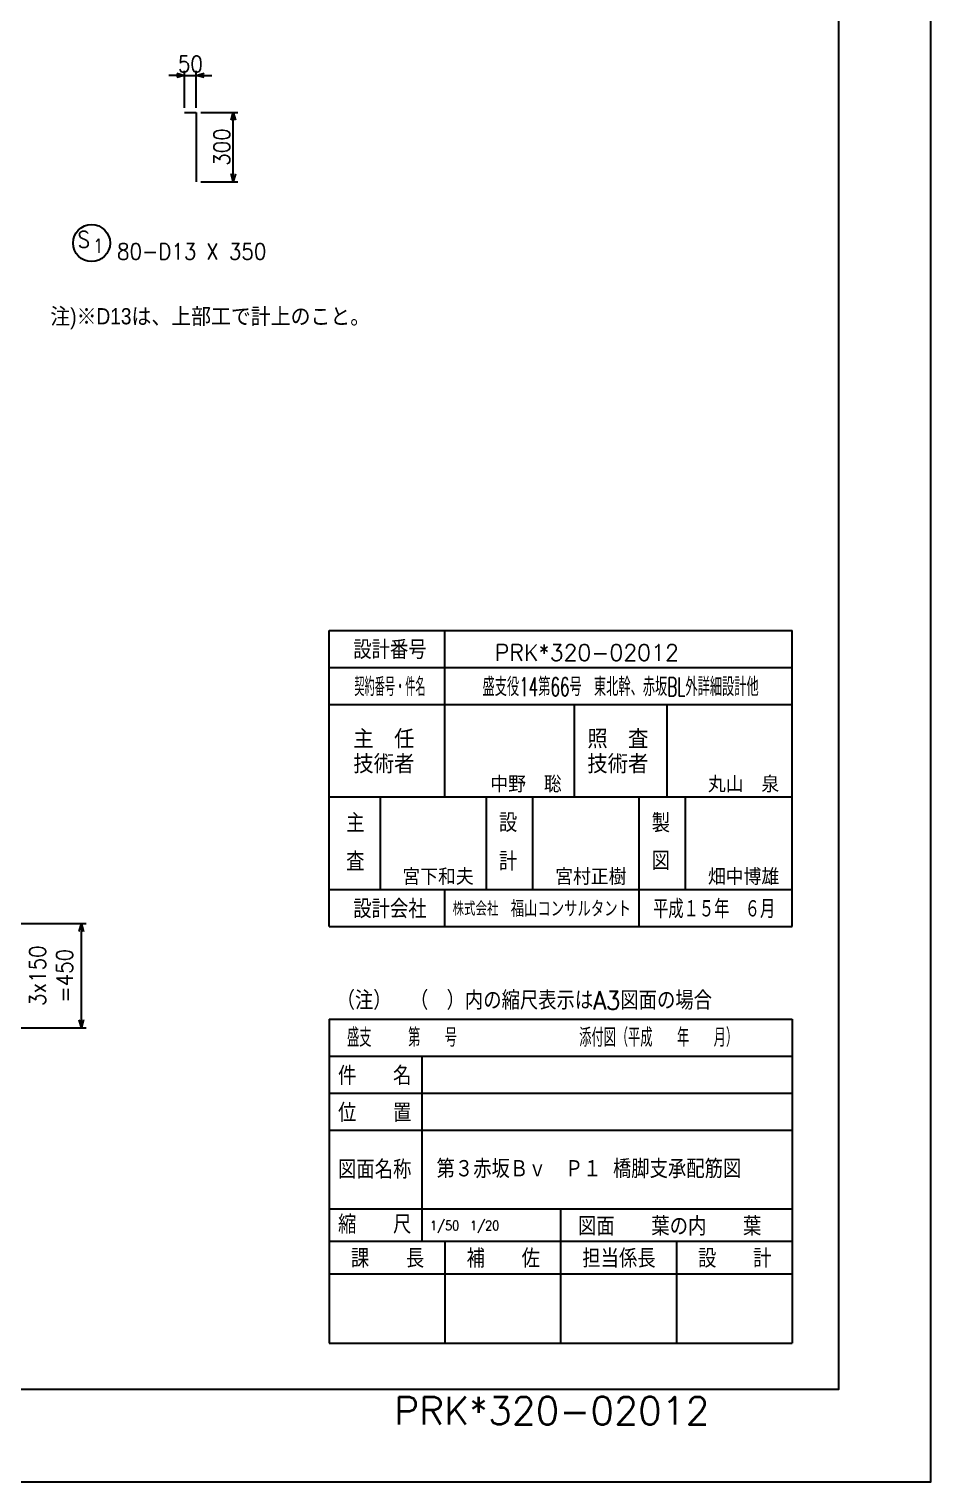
# Model space of a CAD drawing. Extents: x 88122 to 130172, y 30206 to 59906.
# Drawn here: x 120431 to 130172, y 30206 to 45902 of the extents above; entities that cross this region are included whole.
import ezdxf
from ezdxf.enums import TextEntityAlignment as Align

# ---------------------------------------------------------------- set-up
doc = ezdxf.new("R2010")
doc.units = 0
doc.header["$LTSCALE"] = 300
doc.header["$MEASUREMENT"] = 0
doc.layers.get('0').update_dxf_attribs({"linetype": 'CONTINUOUS'})
doc.layers.get('DEFPOINTS').update_dxf_attribs({"linetype": 'CONTINUOUS'})
for name, color, linetype in [('タイトル', 3, 'CONTINUOUS'), ('引き出し横', 1, 'CONTINUOUS'), ('引き出し縦', 1, 'CONTINUOUS'), ('枠', 7, 'CONTINUOUS'), ('構造', 3, 'CONTINUOUS'), ('鉄筋', 2, 'CONTINUOUS'), ('鉄筋材料', 3, 'CONTINUOUS'), ('ﾀｲﾄﾙ', 7, 'CONTINUOUS')]:
    doc.layers.add(name, color=color, linetype=linetype)
doc.styles.add('MS明朝', font='MS PMincho.ttf')
doc.styles.add('romans', font='ROMANS.shx', dxfattribs={"width": 0.9, "bigfont": 'EXTFONT.shx'})
doc.styles.get("Standard").update_dxf_attribs({"font": 'romans.shx', "bigfont": 'extfont.shx'})
doc.styles.add('STYLE1', font='romans.shx', dxfattribs={"bigfont": 'bigfont.shx'})
doc.styles.add('ｽﾀｲﾙ1', font='ROMANS.shx', dxfattribs={"bigfont": 'EXTFONT.shx'})
doc.dimstyles.new('ST-50-20', dxfattribs={"dimscale": 50, "dimtxt": 3.5, "dimasz": 1.7, "dimexe": 1, "dimexo": 1, "dimgap": 1, "dimtad": 0, "dimdec": 0, "dimlfac": 0.4, "dimzin": 0, "dimdsep": 46, "dimtxsty": 'romans', "dimblk": 'OPEN30', "dimcen": 1, "dimdle": 3, "dimclrd": 1, "dimclre": 1, "dimclrt": 3, "dimaunit": 1, "dimadec": 0, "dimazin": 0, "dimtfac": 1, "dimtdec": 0, "dimtix": 1, "dimtmove": 2, "dimatfit": 3, "dimldrblk": 'OPEN30', "dimfxl": 0, "dimtvp": 0.7, "dimtolj": 1, "dimtzin": 0, "dimarcsym": 0})

# ---------------------------------------------------------------- blocks, each defined once
blk = doc.blocks.new('_Open30')
at = {"color": 0, "lineweight": -2}
for p, q in [((-1, 0.27), (0, 0)), ((0, 0), (-1, -0.27)), ((0, 0), (-1, 0))]:
    blk.add_line(p, q, dxfattribs=at)
blk = doc.blocks.new('*D133')
at = {"layer": 'DEFPOINTS', "color": 0, "linetype": 'Continuous'}
for p in [(118470, 36238), (120996, 36238), (118470, 35113)]:
    blk.add_point(p, dxfattribs=at)
at = {"layer": '構造', "color": 1, "linetype": 'Continuous', "lineweight": -2}
for p, q in [((118520, 36238), (121046, 36238)), ((120996, 35198), (120996, 36153)), ((118520, 35113), (121046, 35113))]:
    blk.add_line(p, q, dxfattribs=at)
at = {"layer": '構造', "color": 1, "linetype": 'Continuous', "lineweight": -2, "xscale": 85, "yscale": 85, "zscale": 85}
for p, rotation in [((120996, 36238), 90), ((120996, 35113), 270)]:
    blk.add_blockref('_Open30', p, dxfattribs=dict(at, rotation=rotation))
at = {"layer": '構造', "color": 3, "linetype": 'Continuous', "insert": (120669, 35675), "char_height": 175, "attachment_point": 5, "rotation": 90, "style": 'romans'}
blk.add_mtext('\\A1;3x150\\P=450', dxfattribs=at)
blk = doc.blocks.new('*D383')
at = {"layer": 'DEFPOINTS', "color": 0, "linetype": 'Continuous'}
for p in [(122236, 45402), (122111, 45002), (122236, 45002)]:
    blk.add_point(p, dxfattribs=at)
at = {"layer": '引き出し横', "color": 1, "linetype": 'Continuous', "lineweight": -2}
for p, q in [((122026, 45402), (121941, 45402)), ((122111, 45052), (122111, 45452)), ((122111, 45402), (122236, 45402)), ((122236, 45052), (122236, 45452)), ((122321, 45402), (122406, 45402))]:
    blk.add_line(p, q, dxfattribs=at)
at = {"layer": '引き出し横', "color": 1, "linetype": 'Continuous', "lineweight": -2, "xscale": 85, "yscale": 85, "zscale": 85}
blk.add_blockref('_Open30', (122111, 45402), dxfattribs=at)
at = {"layer": '引き出し横', "color": 1, "linetype": 'Continuous', "lineweight": -2, "xscale": 85, "yscale": 85, "zscale": 85, "rotation": 180}
blk.add_blockref('_Open30', (122236, 45402), dxfattribs=at)
at = {"layer": '引き出し横', "color": 3, "linetype": 'Continuous', "insert": (122173, 45524), "char_height": 175, "attachment_point": 5, "style": 'romans'}
blk.add_mtext('\\A1;50', dxfattribs=at)
blk = doc.blocks.new('*D384')
at = {"layer": 'DEFPOINTS', "color": 0, "linetype": 'Continuous'}
for p in [(122236, 45002), (122636, 45002), (122236, 44252)]:
    blk.add_point(p, dxfattribs=at)
at = {"layer": '引き出し横', "color": 1, "linetype": 'Continuous', "lineweight": -2}
for p, q in [((122286, 45002), (122686, 45002)), ((122636, 44337), (122636, 44917)), ((122286, 44252), (122686, 44252))]:
    blk.add_line(p, q, dxfattribs=at)
at = {"layer": '引き出し横', "color": 1, "linetype": 'Continuous', "lineweight": -2, "xscale": 85, "yscale": 85, "zscale": 85}
for p, rotation in [((122636, 45002), 90), ((122636, 44252), 270)]:
    blk.add_blockref('_Open30', p, dxfattribs=dict(at, rotation=rotation))
at = {"layer": '引き出し横', "color": 3, "linetype": 'Continuous', "insert": (122513, 44627), "char_height": 175, "attachment_point": 5, "rotation": 90, "style": 'romans'}
blk.add_mtext('\\A1;300', dxfattribs=at)

msp = doc.modelspace()

# ---------------------------------------------------------------- linework, layer by layer
at = {"layer": '枠', "color": 1, "linetype": 'Continuous', "flags": 128}
msp.add_lwpolyline([(88122, 59906.2), (88122, 30206.2), (130172, 30206.2), (130172, 59906.2), (88122, 59906.2)], dxfattribs=at)
at = {"layer": '枠', "color": 2, "linetype": 'Continuous', "flags": 128}
msp.add_lwpolyline([(89622, 31206.2), (89622, 58906.2), (129172, 58906.2), (129172, 31206.2), (89622, 31206.2)], dxfattribs=at)
at = {"layer": '鉄筋'}
for p, q in [((122110.5, 45001.5), (122235.5, 45001.5)), ((122235.5, 45001.5), (122235.5, 44251.5))]:
    msp.add_line(p, q, dxfattribs=at)
at = {"layer": '鉄筋材料', "color": 1, "linetype": 'Continuous'}
msp.add_circle((121105.6, 43590.3), 200, dxfattribs=at)
at = {"layer": 'ﾀｲﾄﾙ', "color": 3, "linetype": 'Continuous'}
for p, q in [((123672, 36206.2), (123672, 39406.2)), ((123672, 39406.2), (128672, 39406.2)), ((124922, 37606.2), (124922, 39406.2)), ((128672, 36206.2), (128672, 39406.2)), ((123672, 39006.2), (128672, 39006.2)), ((123672, 38606.2), (128672, 38606.2)), ((126322, 37606.2), (126322, 38606.2)), ((127322, 37606.2), (127322, 38606.2)), ((123672, 37606.2), (128672, 37606.2)), ((124222, 37606.2), (124222, 36606.2)), ((125372, 36606.2), (125372, 37606.2)), ((125872, 36606.2), (125872, 37606.2)), ((127022, 36206.2), (127022, 37606.2)), ((127522, 36606.2), (127522, 37606.2)), ((123672, 36606.2), (128672, 36606.2)), ((124922, 36206.2), (124922, 36606.2)), ((123672, 36206.2), (128672, 36206.2)), ((123672, 35206.2), (123672, 31706.2)), ((123672, 35206.2), (128672, 35206.2)), ((128672, 35206.2), (128672, 31706.2)), ((123672, 34806.2), (128672, 34806.2)), ((124672, 34806.2), (124672, 32806.2)), ((123672, 34406.2), (128672, 34406.2)), ((123672, 34006.2), (128672, 34006.2)), ((123672, 33156.2), (128672, 33156.2)), ((126172, 33156.2), (126172, 31706.2)), ((123672, 32806.2), (128672, 32806.2)), ((124922, 32806.2), (124922, 31706.2)), ((127422, 32806.2), (127422, 31706.2)), ((123672, 32456.2), (128672, 32456.2)), ((123672, 31706.2), (128672, 31706.2))]:
    msp.add_line(p, q, dxfattribs=at)

# ---------------------------------------------------------------- texts
at = {"layer": 'タイトル', "color": 3}
msp.add_text('PRK*320-02012', height=300, dxfattribs=at).set_placement((124372, 30825.3))
at = {"layer": '引き出し縦', "color": 3, "style": 'ｽﾀｲﾙ1', "width": 0.9}
msp.add_text('S', height=175, dxfattribs=at).set_placement((120954.1, 43542.5))
at = {"layer": '鉄筋材料', "color": 3, "style": 'ｽﾀｲﾙ1', "width": 0.9}
msp.add_text('1', height=150, dxfattribs=at).set_placement((121120.5, 43484.1))
at = {"layer": '鉄筋材料', "width": 0.9}
for s, style, p in [('80-D13 X 350', 'romans', (121380.6, 43412)), ('注)※D13は、上部工で計上のこと。', 'MS明朝', (120660.5, 42712))]:
    msp.add_text(s, height=175, dxfattribs=dict(at, style=style)).set_placement(p)
at = {"layer": 'ﾀｲﾄﾙ', "color": 3, "ltscale": 100, "style": 'STYLE1'}
for s, height, width, p in [('設計番号', 200, 0.9, (124328.6, 39206.2)), ('契約番号・件名', 200, 0.5, (124328.6, 38806.2)), ('盛支役14第66号\u3000東北幹、赤坂BL外詳細設計他', 200, 0.6, (126820.2, 38806.2)), ('主', 200, 0.9, (123954.9, 37334.3)), ('設', 200, 0.9, (125604.9, 37334.3)), ('製', 200, 0.9, (127254.9, 37334.3)), ('査', 200, 0.9, (123954.9, 36919.5)), ('計', 200, 0.9, (125604.9, 36919.5)), ('図', 200, 0.9, (127254.9, 36919.5)), ('設計会社', 200, 0.9, (124328.6, 36406.2)), ('株式会社', 150, 0.75, (125252.8, 36406.2)), ('福山コンサルタント', 175, 0.75, (126282.4, 36406.2)), ('平成１５年\u3000６月', 200, 0.75, (127830.4, 36406.2))]:
    msp.add_text(s, height=height, dxfattribs=dict(at, width=width)).set_placement(p, align=Align.MIDDLE)
for s, height, p in [('PRK*320-02012', 175, (126455.3, 39165.8)), ('主\u3000任', 200, (124263.1, 38241.2)), ('照\u3000査', 200, (126790.2, 38241.2)), ('技術者', 200, (124263.1, 37971.2)), ('技術者', 200, (126790.2, 37971.2)), ('中野\u3000聡', 175, (125798.2, 37752)), ('丸山\u3000泉', 175, (128148.2, 37752)), ('宮下和夫', 175, (124848.2, 36752)), ('宮村正樹', 175, (126498.2, 36752)), ('畑中博雄', 175, (128148.2, 36752))]:
    msp.add_text(s, height=height, dxfattribs=at).set_placement(p, align=Align.MIDDLE)
for s, height, width, p in [('（注）\u3000（\u3000）内の縮尺表示はA3図面の場合', 200, 0.9, (123752.4, 35308.8)), ('盛支\u3000\u3000\u3000第\u3000\u3000号\u3000\u3000\u3000\u3000\u3000\u3000\u3000\u3000\u3000\u3000添付図（平成\u3000\u3000年\u3000\u3000月）', 200, 0.6, (123865.2, 34907.5)), ('件\u3000\u3000名', 200, 0.9, (123768.1, 34494.4)), ('位\u3000\u3000置', 200, 0.9, (123768.1, 34094.4)), ('図面名称', 200, 0.9, (123768.1, 33481.4)), ('第３赤坂Ｂｖ\u3000Ｐ１ 橋脚支承配筋図', 200, 0.9, (124832, 33488)), ('縮\u3000\u3000尺', 200, 0.9, (123768.1, 32887.8)), ('1/50 ', 100, 0.9, (124761.3, 32926.8)), ('1/20 ', 100, 0.9, (125193.9, 32926.8)), ('図面\u3000\u3000葉の内\u3000\u3000葉', 200, 0.9, (126360.1, 32868)), ('課\u3000\u3000長', 200, 0.9, (123906.6, 32521.1)), ('補\u3000\u3000佐', 200, 0.9, (125156.6, 32521.1)), ('担当係長', 200, 0.9, (126406.6, 32521.1)), ('設\u3000\u3000計', 200, 0.9, (127656.6, 32521.1))]:
    msp.add_text(s, height=height, dxfattribs=dict(at, width=width)).set_placement(p)

# ---------------------------------------------------------------- dimensions: what is measured, and where the dimension line sits
at = {"layer": '引き出し横', "linetype": 'Continuous'}
dim = msp.add_linear_dim(base=(122235.5, 45401.5), p1=(122110.5, 45001.5), p2=(122235.5, 45001.5), dimstyle='ST-50-20', dxfattribs=at)
dim.commit()
dim.dimension.update_dxf_attribs({"geometry": '*D383', "text_midpoint": (122173, 45524)})
dim = msp.add_linear_dim(base=(122635.5, 45001.5), p1=(122235.5, 44251.5), p2=(122235.5, 45001.5), angle=90, dimstyle='ST-50-20', dxfattribs=at)
dim.commit()
dim.dimension.update_dxf_attribs({"geometry": '*D384', "text_midpoint": (122513, 44626.5)})
at = {"layer": '構造', "color": 1, "linetype": 'Continuous'}
dim = msp.add_linear_dim(base=(120995.9, 36237.8), p1=(118469.8, 35112.8), p2=(118469.8, 36237.8), angle=270, text='3x150\\P=<>', dimstyle='ST-50-20', dxfattribs=at)
dim.commit()
dim.dimension.update_dxf_attribs({"geometry": '*D133', "text_midpoint": (120669.3, 35675.3)})

doc.saveas('drawing.dxf')
